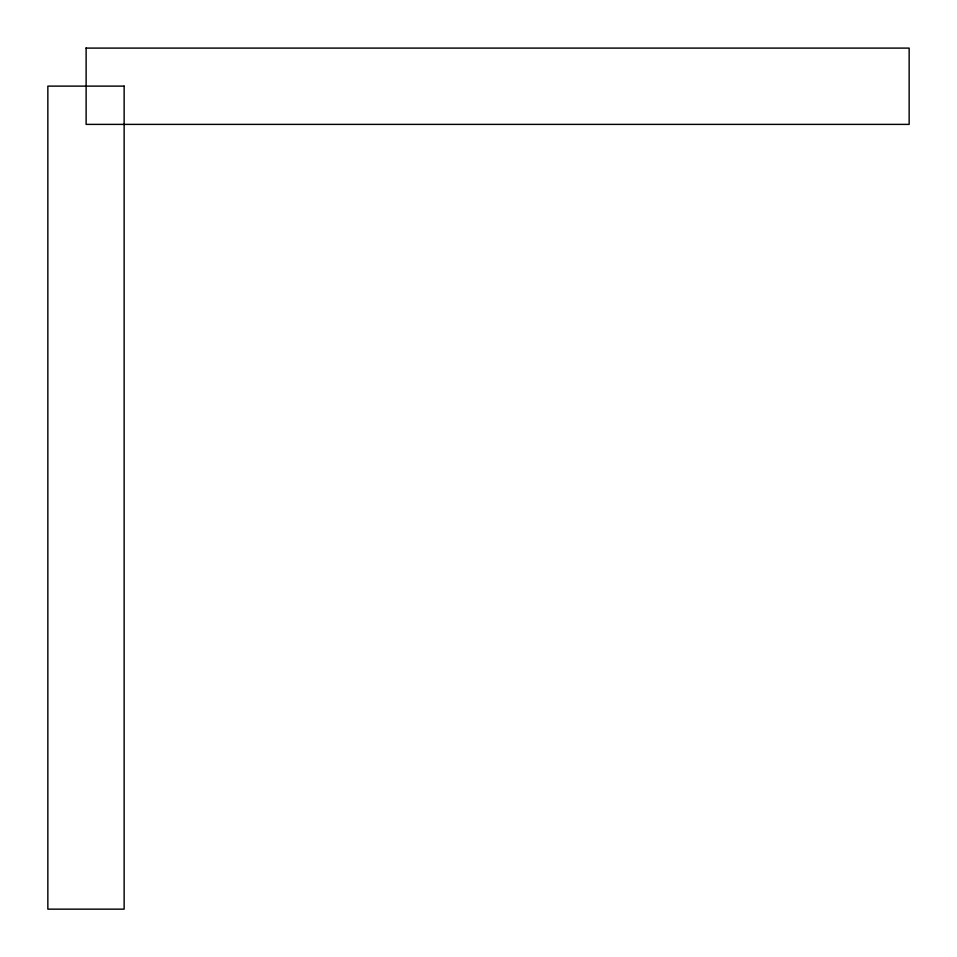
<?xml version="1.0" encoding="UTF-8"?>
<svg xmlns="http://www.w3.org/2000/svg" width="957" height="957" viewBox="0 0 957 957"><rect width="100%" height="100%" fill="white"/><g stroke="black" fill="none" stroke-linecap="round" stroke-linejoin="round"><path stroke-width="1.44" d="M86.118 48.101L909.15 48.101L909.15 124.386L86.118 124.386L86.118 47.85M124.135 86.118L47.85 86.118L47.85 909.15L124.135 909.15L124.135 86.118"/></g></svg>
